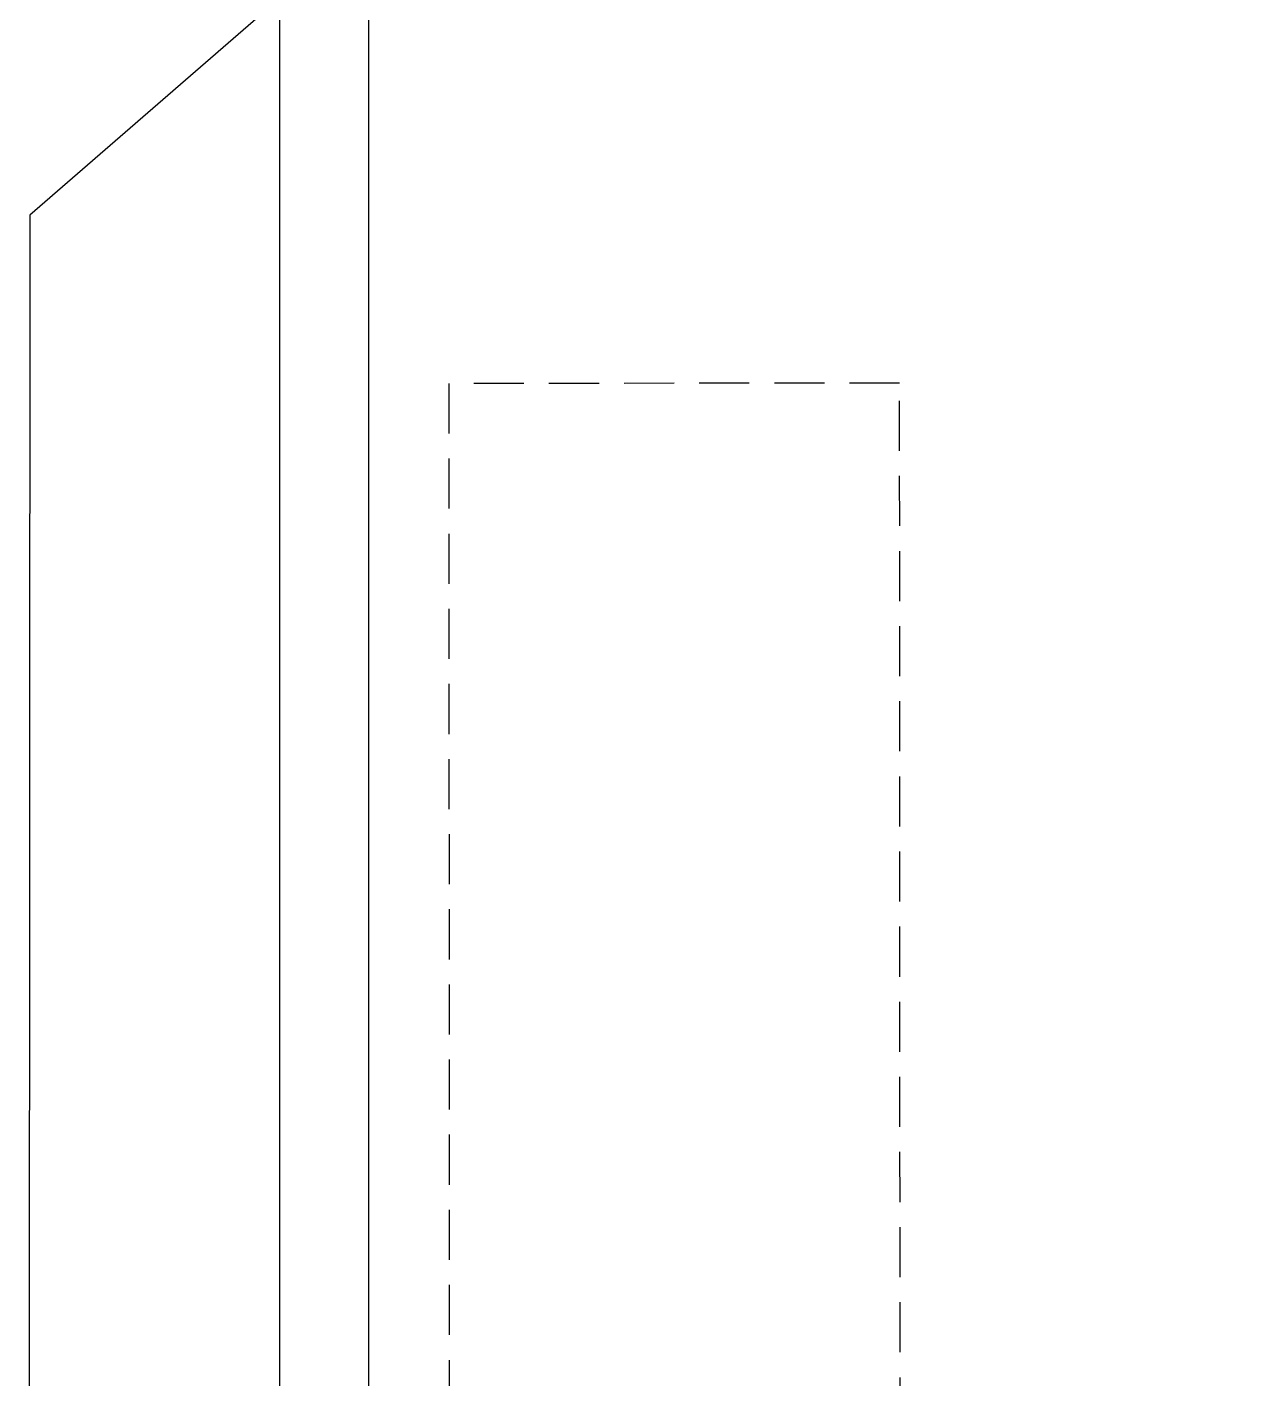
# Model space of a CAD drawing. Header units: millimetres. Extents: x 2822564 to 2991989, y -324396 to -253399.
# Drawn here: x 2860111 to 2861317, y -309590 to -308240 of the extents above; entities that cross this region are included whole.
import ezdxf

# ---------------------------------------------------------------- set-up
doc = ezdxf.new("R2010")
doc.units = ezdxf.units.MM
for name, pattern in [('12017_XPLAN_GROUND$0$HIDDEN', [0.375, 0.25, -0.125]), ('DASHDOT', [1, 0.5, -0.25, 0, -0.25]), ('HIDDEN', [0.375, 0.25, -0.125])]:
    doc.linetypes.add(name, pattern=pattern)
for name, color, linetype in [('AX', 1, 'DASHDOT'), ('Azbilt', 10, 'Continuous'), ('CANAL', 2, 'HIDDEN'), ('Runner', 30, 'Continuous')]:
    doc.layers.add(name, color=color, linetype=linetype)
doc.layers.add('KATCHIN', color=253, linetype='12017_XPLAN_GROUND$0$HIDDEN', lineweight=5)

# ---------------------------------------------------------------- blocks, each defined once
blk = doc.blocks.new('1&5 - (+20)')
at = {"layer": 'Azbilt'}
for p, q in [((1590452.9, -479550.2), (1589293.5, -480574.1)), ((1589293.5, -480574.1), (1589334.2, -485612))]:
    blk.add_line(p, q, dxfattribs=at)
blk = doc.blocks.new('Surgery Zone')
at = {"layer": 'KATCHIN', "color": 85, "ltscale": 1.1, "true_color": 0x58ba48}
blk.add_circle((1610637.8, -562746.7, 0), 2200, dxfattribs=at)

msp = doc.modelspace()

# ---------------------------------------------------------------- linework, layer by layer
at = {"layer": 'Runner', "ltscale": 10}
for p, q in [((2860362.9, -308131.9, 0), (2860362.9, -313824.8, 0)), ((2860451.9, -308131.9, 0), (2860451.9, -313824.8, 0))]:
    msp.add_line(p, q, dxfattribs=at)

# ---------------------------------------------------------------- block references
at = {"layer": 'Azbilt', "rotation": 359.5049173853201}
msp.add_blockref('1&5 - (+20)', (1275032.1, 185860.7), dxfattribs=at)

# ---------------------------------------------------------------- next in the draw order: block references
at = {"layer": 'AX', "rotation": 180}
msp.add_blockref('Surgery Zone', (4473871.2, -873725, 0), dxfattribs=at)

# ---------------------------------------------------------------- next in the draw order: linework, layer by layer
at = {"layer": 'CANAL', "ltscale": 200}
msp.add_lwpolyline([(2860531.9, -308596.2), (2860534.7, -314138.7), (2865659.4, -314136.1), (2865656.6, -308636.9), (2865206.6, -308637.1), (2865209.2, -313686.3), (2860984.5, -313688.5), (2860981.9, -308596)], close=True, dxfattribs=at)

doc.saveas('drawing.dxf')
